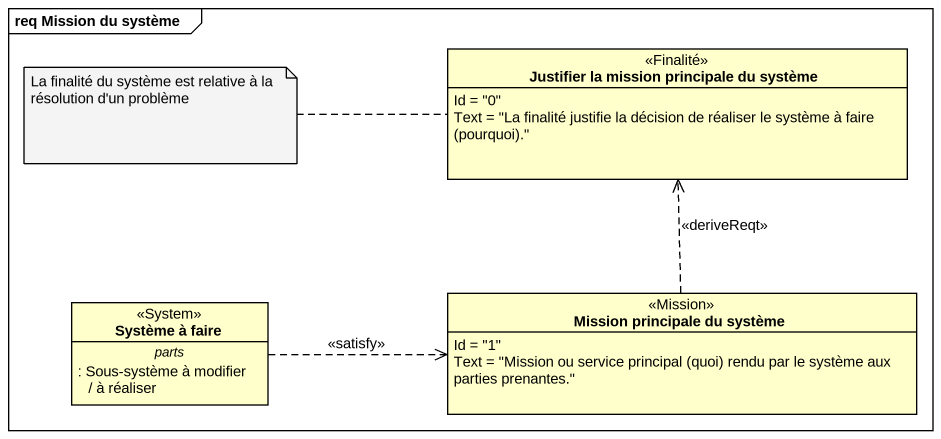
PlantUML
@startuml
mainframe req Mission du système
hide circle
hide empty members
class "Justifier la mission principale du système" as Justifier_la_mission <<Finalité>> {
  Id = "0"
  {field} Text = "La finalité justifie la décision de réaliser le système à faire (pourquoi)."
}
class "Système à faire" as Système_à_faire <<System>> {
  -- parts --
  : Sous-système à modifier / à réaliser
}
class "Mission principale du système" as Mission_principale_du <<Mission>> {
  Id = "1"
  {field} Text = "Mission ou service principal (quoi) rendu par le système aux parties prenantes."
}
Système_à_faire .right.> Mission_principale_du : <<satisfy>>
Mission_principale_du .up.> Justifier_la_mission : <<deriveReqt>>
note left of Justifier_la_mission : La finalité du système est relative à la résolution d'un problème
@enduml
